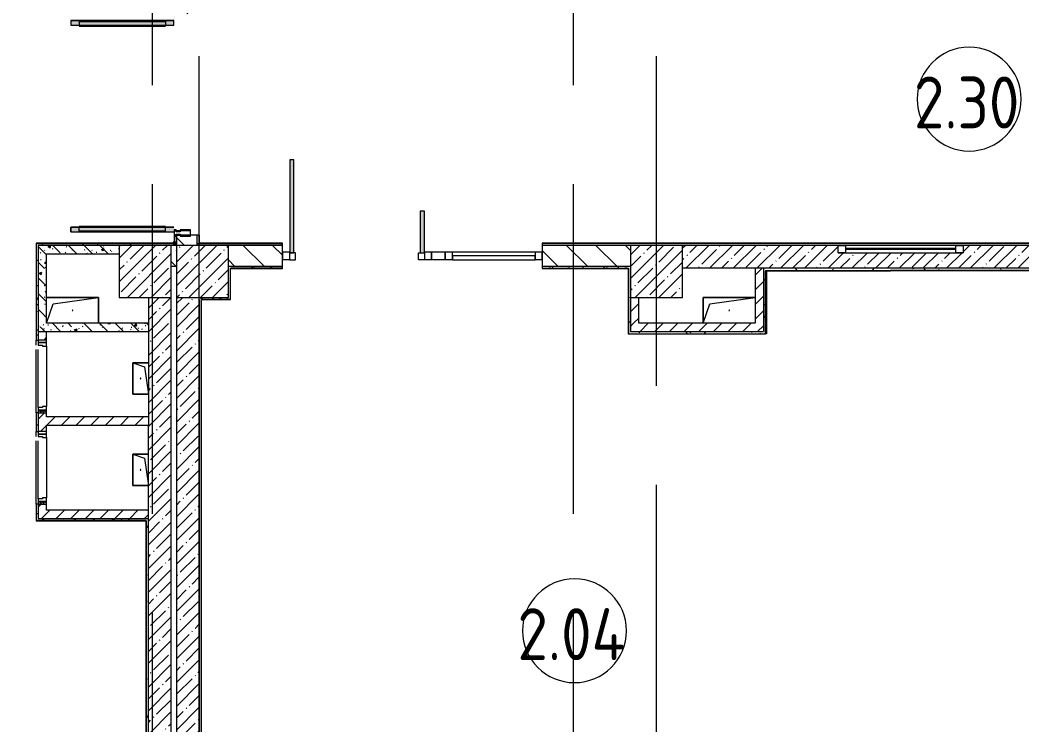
# Model space of a CAD drawing. Header units: millimetres. Extents: x -625 to 415037, y -3642 to 102118.
# Drawn here: x 185807 to 195449, y 77822 to 84610 of the extents above; entities that cross this region are included whole.
import ezdxf

# ---------------------------------------------------------------- set-up
doc = ezdxf.new("R2010")
doc.units = ezdxf.units.MM
doc.linetypes.add('Осевая', pattern=[6350, 1270, -952.5, 3175, -952.5])
for name, color, linetype, lineweight in [('A-AREA-IDEN', 7, 'Continuous', 9), ('A-DETL-GENF', 7, 'Continuous', 9), ('A-DOOR-FRAM-2', 7, 'Continuous', 5), ('A-GENM', 7, 'Continuous', 9), ('A-GLAZ', 7, 'Continuous', 9), ('A-GLAZ-1', 7, 'Continuous', 5), ('A-GLAZ-CURT', 7, 'Continuous', 9), ('A-GLAZ-CURT-2', 7, 'Continuous', 20), ('A-GLAZ-CWMG', 7, 'Continuous', 9), ('A-GLAZ-CWMG-1', 7, 'Continuous', 20), ('A-WALL', 7, 'Continuous', 5), ('I-WALL', 7, 'Continuous', 5), ('S-COLS', 7, 'Continuous', 9), ('S-COLS-1', 7, 'Continuous', 5), ('Оси', 7, 'Continuous', 9), ('Оси-2', 7, 'Осевая', 9)]:
    doc.layers.add(name, color=color, linetype=linetype, lineweight=lineweight)
doc.layers.add('A-AREA-PATT-2', color=7, linetype='Continuous', lineweight=5, true_color=0xcde0ef, transparency=1)
doc.layers.add('A-FLOR-PATT-1', color=7, linetype='Continuous', lineweight=9, true_color=0xeef6ff, transparency=0.5)
for name, color, linetype, lineweight, true_color in [('A-DOOR-1', 7, 'Continuous', 5, 0xc0c0c0), ('A-DOOR-FRAM-1', 7, 'Continuous', 5, 0xc0c0c0), ('A-WALL-1', 9, 'Continuous', 5, 0x808080), ('A-WALL-FNSH-1', 9, 'Continuous', 5, 0x808080)]:
    doc.layers.add(name, color=color, linetype=linetype, lineweight=lineweight, true_color=true_color)
doc.layers.get('A-DOOR-1').off()
doc.styles.add('GOST Common', font='', dxfattribs={"width": 0.9, "height": 500})
doc.styles.get('GOST Common').set_extended_font_data('GOST Common')
pattern_1 = [(45, (148772.12, 0), (-70.71068, 70.71068), [])]
pattern_2 = [(45, (148772.12, 0), (-114.04925, 114.04925), []), (45, (148886.17, 0), (-114.04925, 114.04925), [201.612, -40.322, 6.706, -33.617])]
pattern_3 = [(135, (148772.12, 0), (-141.4214, -141.4214), [])]
pattern_4 = [(135, (148772.12, 0), (-150.8683, -150.8683), [213.36, -35.56, 7.112, -35.56]), (135, (148772.12, 150.77), (-150.8683, -150.8683), []), (50, (148772.12, 0), (255.0577, -22.3145), [26.67, -293.37]), (355, (148772.12, 0), (-49.3404, 267.4791), [21.336, -234.696]), (100.451, (148793.38, -1.86), (205.7195, 245.1636), [22.666, -249.326]), (46.184, (148772.12, 71.12), (379.511, -58.86), [40.005, -440.055]), (96.636, (148803.75, 66.2), (332.3634, 346.399), [33.999, -373.989]), (351.184, (148772.12, 71.12), (332.367, 346.3953), [32.004, -352.044]), (21, (148807.68, 53.34), (212.2602, -143.1711), [26.67, -293.37]), (326, (148807.68, 53.34), (86.5224, 257.8632), [21.336, -234.696]), (71.451, (148825.37, 41.4), (298.784, 114.6901), [22.666, -249.326]), (37.5, (148772.12, 0), (4.32385, 118.3775), [6.706, -225.146, 6.706, -231.546, -235.585]), (37.5, (148772.12, 0), (4.32385, 118.3775), [-470.103, 6.706, -228.879]), (7.5, (148772.12, 0), (93.5476, 140.2533), [6.706, -129.134, 6.706, -219.812, -89.789]), (7.5, (148772.12, 0), (93.5476, 140.2533), [-362.356, 6.706, -83.083]), (327.5, (148692.82, 0), (189.82734, -8.02019), [6.706, -82.194, 6.706, -270.662, -368.046]), (327.5, (148692.82, 0), (189.82734, -8.02019), [-366.268, 6.706, -361.34]), (317.5, (148657.26, 0), (207.38114, 35.59764), [6.706, -108.864, 6.706, -177.495, -261.366]), (317.5, (148657.26, 0), (207.38114, 35.59764), [-299.771, 6.706, -254.66])]
pattern_5 = [(0, (148772.123, 0), (243.84, 60.96), [20.117, -162.763, 20.117, -162.763, -975.36]), (0, (148772.123, 0), (243.84, 60.96), [-365.76, 20.117, -345.643, 20.117, -162.763, -426.72]), (0, (148772.123, 0), (243.84, 60.96), [-914.4, 20.117, -101.803, 20.117, -284.683]), (120, (148863.563, 30.48), (-174.71291, 180.691634), [20.117, -162.763, 20.117, -162.763, -975.36]), (120, (148863.563, 30.48), (-174.71291, 180.691634), [-365.76, 20.117, -345.643, 20.117, -162.763, -426.72]), (120, (148863.563, 30.48), (-174.71291, 180.691634), [-914.4, 20.117, -101.803, 20.117, -284.683]), (240, (148894.043, 152.4), (-69.12709, -241.651634), [20.117, -162.763, 20.117, -162.763, -975.36]), (240, (148894.043, 152.4), (-69.12709, -241.651634), [-365.76, 20.117, -345.643, 20.117, -162.763, -426.72]), (240, (148894.043, 152.4), (-69.12709, -241.651634), [-914.4, 20.117, -101.803, 20.117, -284.683])]

# ---------------------------------------------------------------- blocks, each defined once
blk = doc.blocks.new('BSC_Колонна _Прямоугольная - 500х500-23286270-Объем проектирования 2 этажа')
at = {"layer": 'S-COLS-1'}
h = blk.add_hatch(dxfattribs=at)
h.set_pattern_fill('FP_4', color=256, style=0, pattern_type=2)
h.set_pattern_definition([(45, (-38790, -7650), (-114.04925, 114.04925), []), (45, (-38675.95, -7650), (-114.04925, 114.04925), [201.613, -40.323, 6.706, -33.617])])
h.paths.add_polyline_path([(-70.3, -250), (250, -250), (250, 250), (-250, 250), (-250, -250)])
for p, q in [((250, 250), (-250, 250)), ((-250, 250), (-250, -250)), ((250, -250), (250, 250)), ((-250, -250), (250, -250))]:
    blk.add_line(p, q, dxfattribs=at)
blk = doc.blocks.new('BSC_Колонна _Прямоугольная - 500х500-V279-Объем проектирования 2 этажа')
at = {"layer": 'S-COLS-1'}
h = blk.add_hatch(dxfattribs=at)
h.set_pattern_fill('FP_5', color=256, style=0, pattern_type=2)
h.set_pattern_definition([(45, (-43160, -7650), (-114.04925, 114.04925), []), (45, (-43045.95, -7650), (-114.04925, 114.04925), [201.613, -40.323, 6.706, -33.617])])
h.paths.add_polyline_path([(-250, -250), (250, -250), (250, 250), (-250, 250), (-250, 50)])
for p, q in [((250, 250), (-250, 250)), ((-250, 250), (-250, -250)), ((250, -250), (250, 250)), ((-250, -250), (250, -250))]:
    blk.add_line(p, q, dxfattribs=at)
blk = doc.blocks.new('BSC_Колонна _Прямоугольная - 500х500-V367-Объем проектирования 2 этажа')
at = {"layer": 'S-COLS-1'}
h = blk.add_hatch(dxfattribs=at)
h.set_pattern_fill('FP_113', color=256, style=0, pattern_type=2)
h.set_pattern_definition([(45, (-38240, -7650), (-114.04925, 114.04925), []), (45, (-38125.95, -7650), (-114.04925, 114.04925), [201.613, -40.323, 6.706, -33.617])])
h.paths.add_polyline_path([(250, -250), (250, 250), (-250, 250), (-250, -250), (177, -250)])
for p, q in [((250, 250), (-250, 250)), ((-250, 250), (-250, -250)), ((250, -250), (250, 250)), ((-250, -250), (250, -250))]:
    blk.add_line(p, q, dxfattribs=at)
blk = doc.blocks.new('110_Дверь_СКБ_1Ст - д-18 700x2100h_Технический шкаф ЭОМ и СС-21511926-Объем проектирования 2 этажа')
at = {"layer": 'A-DOOR-FRAM-2'}
h = blk.add_hatch(dxfattribs=at)
h.set_pattern_fill('FP_205', color=256, style=0, pattern_type=2)
h.set_pattern_definition([(45, (-171.384, 104.685), (-14.1421, 14.1421), []), (135, (-171.384, 104.685), (-14.1421, -14.1421), [])])
h.paths.add_polyline_path([(-337.5, 1.9), (-337.5, -40), (-312.5, -40), (-312.5, 40), (-337.5, 40)])
at = {"layer": 'A-DOOR-FRAM-1'}
for p, q in [((-312.5, 40), (-337.5, 40)), ((-337.5, 40), (-337.5, -40)), ((-287.5, 40), (-312.5, 40)), ((-312.5, 40), (-312.5, -40)), ((-312.5, -40), (-312.5, 40)), ((-287.5, 0), (-287.5, 40)), ((-287.5, 40), (272.5, 40)), ((312.5, 40), (312.5, 0)), ((337.5, 40), (312.5, 40)), ((337.5, -40), (337.5, 40)), ((362.5, 40), (337.5, 40)), ((337.5, 40), (337.5, -40)), ((362.5, -40), (362.5, 40)), ((-337.5, -40), (-312.5, -40)), ((-312.5, -40), (-277.5, -40)), ((-277.5, 0), (-287.5, 0)), ((-277.5, -40), (-277.5, 0)), ((302.5, -40), (-277.5, -40)), ((312.5, 0), (302.5, 0)), ((302.5, 0), (302.5, -40)), ((302.5, -40), (337.5, -40)), ((337.5, -40), (362.5, -40))]:
    blk.add_line(p, q, dxfattribs=at)
blk = doc.blocks.new('GM_Отверстие прямоугольное _в плите_ - Отверстие-V416-Объем проектирования 2 этажа')
at = {"layer": 'A-GENM'}
for p, q in [((-250, -125), (-250, 125)), ((-250, 125), (250, 125)), ((250, 125), (-250, 125)), ((-250, 125), (-250, -125)), ((-187.5, 62.5), (250, 125)), ((-250, -125), (-187.5, 62.5))]:
    blk.add_line(p, q, dxfattribs=at)
for start, end in [(360, 180), (180, 360)]:
    blk.add_arc((0, 0), 2.5, start, end, dxfattribs=at)
blk = doc.blocks.new('GM_Отверстие прямоугольное _в плите_ - Отверстие-V418-Объем проектирования 2 этажа')
at = {"layer": 'A-GENM'}
for p, q in [((-250, 125), (250, 125)), ((250, 125), (-250, 125)), ((-187.5, 62.5), (250, 125)), ((250, 125), (250, -125)), ((250, -125), (250, 125)), ((-250, -125), (-187.5, 62.5))]:
    blk.add_line(p, q, dxfattribs=at)
for start, end in [(360, 180), (180, 360)]:
    blk.add_arc((0, 0), 2.5, start, end, dxfattribs=at)
blk = doc.blocks.new('GM_Отверстие прямоугольное _в плите_ - Отверстие-21620300-Объем проектирования 2 этажа')
at = {"layer": 'A-GENM'}
for p, q in [((-150, -75), (-150, 75)), ((-150, 75), (-150, -75)), ((-150, -75), (-112.5, 37.5)), ((-112.5, 37.5), (150, 75)), ((150, 75), (150, -75)), ((150, -75), (150, 75)), ((150, -75), (-150, -75)), ((-150, -75), (150, -75))]:
    blk.add_line(p, q, dxfattribs=at)
for start, end in [(360, 180), (180, 360)]:
    blk.add_arc((0, 0), 2.5, start, end, dxfattribs=at)
blk = doc.blocks.new('120_Окно_СКБ_1Ст - 120_Окно_СКБ_1Ст 400х1200 EI30-24228621-Объем проектирования 2 этажа')
at = {"layer": 'A-GLAZ'}
for p, q in [((-600, 40), (-600, 110)), ((-600, 110), (-530, 110)), ((-530, 110), (-530, 40)), ((530, 40), (530, 110)), ((530, 110), (600, 110)), ((600, 110), (600, 40)), ((-530, 40), (-600, 40)), ((600, 40), (530, 40))]:
    blk.add_line(p, q, dxfattribs=at)
at = {"layer": 'A-GLAZ-1'}
for p, q in [((600, 110), (-600, 110)), ((-600, 40), (600, 40)), ((530, 80), (-530, 80)), ((530, 70), (-530, 70))]:
    blk.add_line(p, q, dxfattribs=at)
blk = doc.blocks.new('Прямоугольный импост - Импост структурный с накладкой - 160мм Темный-31239214-Объем проектирования 2 этажа')
at = {"layer": 'A-GLAZ-CWMG-1'}
for p, q in [((-50, 0), (-50, 17)), ((-50, 17), (0, 17)), ((-40, 0), (-50, 0)), ((-40, -40), (-40, 0)), ((0, 0), (-10, 0)), ((-10, 0), (-10, -40)), ((0, 17), (0, 0)), ((-50, -140), (-50, -40)), ((-50, -40), (-40, -40)), ((-10, -40), (0, -40)), ((0, -40), (0, -140)), ((0, -140), (-50, -140))]:
    blk.add_line(p, q, dxfattribs=at)
blk = doc.blocks.new('Дверь_Витражная_остекление_ - ДВН_ДАО_Главный вход_1800 в свету 5-32258809-Объем проектирования 2 этажа')
at = {"layer": 'A-DETL-GENF'}
for p, q in [((-947.5, -20), (-992.5, -20)), ((-992.5, -1012.5), (-992.5, -20)), ((-947.5, -20), (-992.5, -20)), ((-992.5, -20), (-992.5, -1012.5)), ((-947.5, -1012.5), (-947.5, -20)), ((-947.5, -1012.5), (-947.5, -20)), ((997.5, -1012.5), (997.5, -20)), ((997.5, -20), (997.5, -1012.5)), ((1042.5, -1012.5), (1042.5, -20)), ((1042.5, -1012.5), (1042.5, -20)), ((-992.5, -100), (-947.5, -100)), ((-982.5, -932.5), (-982.5, -100)), ((-938.5, -932.5), (-938.5, -100)), ((988.5, -932.5), (988.5, -100)), ((1042.5, -100), (997.5, -100)), ((1032.5, -932.5), (1032.5, -100)), ((-992.5, -932.5), (-947.5, -932.5)), ((1042.5, -932.5), (997.5, -932.5)), ((-992.5, -1012.5), (-947.5, -1012.5)), ((-992.5, -1012.5), (-947.5, -1012.5)), ((1042.5, -1012.5), (997.5, -1012.5)), ((997.5, -1012.5), (1042.5, -1012.5))]:
    blk.add_line(p, q, dxfattribs=at)
blk = doc.blocks.new('Прямоугольный импост - Импост структурный с накладкой - 160мм Темный-31915521-Объем проектирования 2 этажа')
at = {"layer": 'A-GLAZ-CWMG-1'}
for p, q in [((-25, 0), (-25, 17)), ((-25, 17), (25, 17)), ((-15, 0), (-25, 0)), ((-15, -40), (-15, 0)), ((25, 0), (15, 0)), ((15, 0), (15, -40)), ((25, 17), (25, 0)), ((-25, -140), (-25, -40)), ((-25, -40), (-15, -40)), ((15, -40), (25, -40)), ((25, -40), (25, -140)), ((25, -140), (-25, -140))]:
    blk.add_line(p, q, dxfattribs=at)
blk = doc.blocks.new('Прямоугольный импост - 50 x 70 мм-31700031-Объем проектирования 2 этажа')
at = {"layer": 'A-GLAZ-CWMG-1'}
for p, q in [((-70, 35), (0, 35)), ((-70, -35), (-70, 35)), ((0, 35), (0, -35)), ((0, -35), (-70, -35))]:
    blk.add_line(p, q, dxfattribs=at)
blk = doc.blocks.new('Дверь_Витражная_остекление_ - ДВН_ДАО_Главный вход_1200 в свету-31742133-Объем проектирования 2 этажа')
at = {"layer": 'A-DETL-GENF'}
for p, q in [((-607.5, 925), (-647.5, 925)), ((-647.5, 925), (-647.5, 35)), ((-607.5, 30), (-607.5, 925)), ((647.5, 430), (607.5, 430)), ((607.5, 430), (607.5, 30)), ((647.5, 35), (647.5, 430)), ((-647.5, 30), (-607.5, 30)), ((-592.5, 30), (-647.5, 30)), ((-592.5, -40), (-592.5, 30)), ((592.5, -40), (592.5, 30)), ((592.5, 30), (647.5, 30)), ((607.5, 30), (647.5, 30)), ((-647.5, -35), (-647.5, -40)), ((-647.5, -40), (-592.5, -40)), ((647.5, -40), (592.5, -40)), ((647.5, -35), (647.5, -40))]:
    blk.add_line(p, q, dxfattribs=at)
blk = doc.blocks.new('Системная панель - Стемалит - 40мм-32257327-Объем проектирования 2 этажа')
at = {"layer": 'A-GLAZ-CURT-2'}
for p, q in [((65, 35), (-65, 35)), ((-65, 35), (-65, -35)), ((65, -35), (65, 35)), ((-65, -35), (65, -35))]:
    blk.add_line(p, q, dxfattribs=at)
blk = doc.blocks.new('Прямоугольный импост - 50 x 70 мм-31687886-Объем проектирования 2 этажа')
at = {"layer": 'A-GLAZ-CWMG-1'}
for p, q in [((-35, 35), (35, 35)), ((-35, -35), (-35, 35)), ((35, 35), (35, -35)), ((35, -35), (-35, -35))]:
    blk.add_line(p, q, dxfattribs=at)
blk = doc.blocks.new('Прямоугольный импост - 50 x 70 мм-31701779-Объем проектирования 2 этажа')
at = {"layer": 'A-GLAZ-CWMG-1'}
for p, q in [((0, 35), (-70, 35)), ((-70, 35), (-70, -35)), ((0, -35), (0, 35)), ((-70, -35), (0, -35))]:
    blk.add_line(p, q, dxfattribs=at)
blk = doc.blocks.new('Системная панель - Стекло - 40мм-V497-Объем проектирования 2 этажа')
at = {"layer": 'A-GLAZ-CURT-2'}
for p, q in [((397.5, 0), (-397.5, 0)), ((-397.5, 0), (-397.5, -40)), ((397.5, -40), (397.5, 0)), ((-397.5, -40), (397.5, -40))]:
    blk.add_line(p, q, dxfattribs=at)
blk = doc.blocks.new('Прямоугольный импост - 50 x 70 мм-31702100-Объем проектирования 2 этажа')
at = {"layer": 'A-GLAZ-CWMG-1'}
for p, q in [((-35, 35), (35, 35)), ((-35, -35), (-35, 35)), ((35, 35), (35, -35)), ((35, -35), (-35, -35))]:
    blk.add_line(p, q, dxfattribs=at)
blk = doc.blocks.new('Прямоугольный импост - 50 x 70 мм-31720914-Объем проектирования 2 этажа')
at = {"layer": 'A-GLAZ-CWMG'}
blk.add_line((6460, 7920), (5665, 7920), dxfattribs=at)
blk = doc.blocks.new('Марка_Помещения - Номер-25198446-Объем проектирования 2 этажа')
at = {"layer": 'A-AREA-IDEN'}
for start, end in [(360, 180), (180, 360)]:
    blk.add_arc((0, 0), 2.5, start, end, dxfattribs=at)
blk = doc.blocks.new('2floor')
at = {"layer": 'A-AREA-PATT-2'}
h = blk.add_hatch(color=256, dxfattribs=at)
h.paths.add_polyline_path([(187288.1, 7920.5), (187291.6, 7921), (187289.5, 7931), (187281.6, 7931), (187281.6, 7920.5)])
h.paths.add_polyline_path([(169022.1, 7920.5), (169022.1, 8530.4), (168992.1, 8530.4), (168992.1, 7920.5), (169017.1, 7920.5)])
h.paths.add_polyline_path([(187291.1, 7990), (187291.6, 7991.2), (187291.6, 8080), (187288.1, 8080), (187288.1, 8030), (187291.1, 8030), (187291.1, 8000)])
h.paths.add_polyline_path([(187288.1, 10065), (187291.6, 10065), (187291.1, 10115), (187288.1, 10115)])
h.paths.add_polyline_path([(169022.1, 10275.4), (169022.1, 10880), (169002.6, 10878), (169002.6, 10275.4)])
h.paths.add_polyline_path([(187266.6, 10669), (187286.6, 10669), (187286.6, 10679.5), (187266.6, 10679.5)])
h.paths.add_polyline_path([(181432.1, 13740), (181472.1, 13740), (181470.2, 13759.5), (181422.1, 13759.5), (181422.1, 13740)])
h.paths.add_polyline_path([(180072.1, 13740), (180122.1, 13740), (180120.2, 13759.5), (180072.1, 13759.5)])
h.paths.add_polyline_path([(182422.1, 18870), (182422.1, 18920), (182402.6, 18918.1), (182402.6, 18870)])
h.paths.add_polyline_path([(182402.6, 20220), (182422.1, 20220), (182422.1, 20270), (182402.6, 20268.1), (182402.6, 20222)])
blk.add_hatch(color=256, dxfattribs=at).paths.add_polyline_path([(192991.1, 7049.5), (192991.1, 7652), (194183.1, 7652), (194183.1, 7656), (192987.1, 7655), (192987.1, 7049.5)])
at = {"layer": 'A-FLOR-PATT-1'}
h = blk.add_hatch(color=256, dxfattribs=at)
h.paths.add_polyline_path([(162402, 7900), (162442, 7900), (162442, 8730), (162402, 8730), (162402, 7903.7)])
h.paths.add_polyline_path([(173072.1, 7900), (173072.1, 8230), (173032.1, 8230), (173032.1, 7900)])
h.paths.add_polyline_path([(163662, 7900), (163702, 7900), (163702, 8230), (163662, 8230), (163662, 7920)])
h.paths.add_polyline_path([(171772.1, 7900), (171812.1, 7900), (171812.1, 8730), (171772.1, 8730), (171772.1, 7920)])
h.paths.add_polyline_path([(154167.1, 7915), (154167.1, 8315), (154127.1, 8315), (154127.1, 7915)])
h.paths.add_polyline_path([(152912.1, 7915), (152912.1, 8810), (152872.1, 8810), (152872.1, 7915), (152902.1, 7915)])
h.paths.add_polyline_path([(187288.1, 8030), (187288.1, 8075), (186295.6, 8075), (186295.6, 8030), (187286.6, 8030)])
h.paths.add_polyline_path([(168782.1, 8520.4), (168862.1, 8520.4), (168862.1, 8565.4), (168022.1, 8565.4), (168022.1, 8520.4), (168398, 8520.4)])
h.paths.add_polyline_path([(186895.7, 10020), (187288.1, 10020), (187288.1, 10065), (186295.6, 10065), (186295.6, 10020), (186762.1, 10020)])
h.paths.add_polyline_path([(168037.1, 10190.4), (168862.1, 10190.4), (168862.1, 10235.4), (168037.1, 10235.4)])
h.paths.add_polyline_path([(180167.1, 12960), (180167.1, 13780), (180122.1, 13780), (180122.1, 12960)])
h.paths.add_polyline_path([(181432.1, 13460), (181432.1, 13740), (181422.1, 13740), (181422.1, 13780), (181387.1, 13780), (181387.1, 13460), (181422.1, 13460)])
h.paths.add_polyline_path([(182804.8, 18920), (183202.1, 18920), (183202.1, 18965), (182382.1, 18965), (182382.1, 18920), (182422.1, 18920)])
h.paths.add_polyline_path([(182570.3, 20185), (182702.1, 20185), (182702.1, 20230), (182422.1, 20230), (182422.1, 20220), (182382.1, 20220), (182382.1, 20185), (182435.2, 20185)])
h = blk.add_hatch(color=256, dxfattribs=at)
h.paths.add_polyline_path([(198527.1, 7900), (198567.1, 7900), (198567.1, 8230), (198527.1, 8230)])
h.paths.add_polyline_path([(197307.4, 7900), (197312.1, 7900), (197312.1, 8725), (197272.1, 8725), (197272.1, 7900)])
h.paths.add_polyline_path([(189658.1, 7900), (189698.1, 7900), (189698.1, 8230), (189658.1, 8230), (189658.1, 7920)])
h.paths.add_polyline_path([(206273.1, 7900), (206313.1, 7900), (206313.1, 8725), (206273.1, 8725), (206273.1, 7920)])
h.paths.add_polyline_path([(188403.1, 7900), (188443.1, 7900), (188443.1, 8725), (188403.1, 8725), (188403.1, 8043.3)])
h.paths.add_polyline_path([(207568.1, 7900), (207568.1, 8230), (207528.1, 8230), (207528.1, 7900)])
h.paths.add_polyline_path([(223953.1, 9422.3), (224252.1, 9422.3), (224252.1, 9462.3), (223953.1, 9462.3)])
h.paths.add_polyline_path([(224191.5, 10682.3), (224252.1, 10682.3), (224252.1, 10722.3), (223453.1, 10722.3), (223453.1, 10682.3), (223522.1, 10682.3)])
h = blk.add_hatch(color=256, dxfattribs=at)
h.paths.add_polyline_path([(189698.1, 7830), (189698.1, 7900), (189658.1, 7900), (189658.1, 7830)])
h.paths.add_polyline_path([(188403.1, 7830), (188443.1, 7830), (188443.1, 7900), (188403.1, 7900), (188403.1, 7835)])
at = {"layer": 'I-WALL'}
h = blk.add_hatch(dxfattribs=at)
h.set_pattern_fill('FP_191', color=256, style=0, pattern_type=2)
h.set_pattern_definition(pattern_5)
h.paths.add_polyline_path([(187312.1, 7920), (187312.1, 8000), (187292.1, 8000), (187292.1, 7921), (187308.2, 7920.2)])
h.paths.add_polyline_path([(187292.1, 10130), (187312.1, 10130), (187312.1, 10680), (187292.1, 10680), (187292.1, 10230)])
h = blk.add_hatch(dxfattribs=at)
h.set_pattern_fill('FP_23', color=256, style=0, pattern_type=2)
h.set_pattern_definition(pattern_3)
h.paths.add_polyline_path([(187491.8, 7900), (187512.1, 7900), (187512.1, 8000), (187312.1, 8000), (187312.1, 7900)])
h.paths.add_polyline_path([(187312.1, 10130), (187512.1, 10130), (187512.1, 10230), (187312.1, 10230)])
h = blk.add_hatch(dxfattribs=at)
h.set_pattern_fill('FP_191', color=256, style=0, pattern_type=2)
h.set_pattern_definition(pattern_5)
h.paths.add_polyline_path([(186782.8, 7900), (187312.1, 7900), (187312.1, 7920), (185962.1, 7920), (185962.1, 7900), (186762.1, 7900)])
h = blk.add_hatch(dxfattribs=at)
h.set_pattern_fill('FP_191', color=256, style=0, pattern_type=2)
h.set_pattern_definition(pattern_5)
h.paths.add_polyline_path([(223516.4, 7900), (223522.1, 7900), (223501.1, 7920), (222477.1, 7920), (222477.1, 7908), (222532.1, 7908), (222532.1, 7900), (223502.1, 7900)])
h.paths.add_polyline_path([(221022.1, 7900), (221023.1, 7908), (221077.1, 7908), (221077.1, 7920), (220507.1, 7920), (220507.1, 7908), (220537.1, 7908), (220537.1, 7900), (220872.1, 7900)])
h.paths.add_polyline_path([(219092.1, 7900), (219377.1, 7900), (219377.1, 7908), (219407.1, 7908), (219407.1, 7920), (218132.6, 7920), (218132.6, 7908), (218162.6, 7908), (218162.6, 7900), (218989.4, 7900)])
h.paths.add_polyline_path([(214402.1, 7900), (214697.1, 7900.9), (214697.1, 7908), (214727.1, 7908), (214727.1, 7920), (208703.1, 7920), (208703.1, 7900), (214182.1, 7900)])
h.paths.add_polyline_path([(216098.5, 7900), (217002.6, 7900), (217002.6, 7908), (217032.6, 7908), (217032.6, 7920), (215827.1, 7920), (215827.1, 7908), (215857.1, 7908), (215857.1, 7900), (215990.9, 7900)])
h.paths.add_polyline_path([(206203.1, 7900), (206203.1, 7920), (199702.1, 7920), (199702.1, 7900), (205980.2, 7900)])
h.paths.add_polyline_path([(196682.1, 7900), (197202.1, 7900), (197202.1, 7920), (190833.1, 7920), (190833.1, 7900), (196182.1, 7900)])
h.paths.add_polyline_path([(187532.1, 7900), (188333.1, 7900), (188333.1, 7920), (187532.1, 7919), (187512.6, 7900)])
h.paths.add_polyline_path([(187512.1, 7900), (187522.1, 7910), (187512.1, 7920), (187512.1, 7914.3)])
h = blk.add_hatch(dxfattribs=at)
h.set_pattern_fill('FP_191', color=256, style=0, pattern_type=2)
h.set_pattern_definition(pattern_5)
h.paths.add_polyline_path([(185967, 5250), (185982.1, 5250), (185982.1, 5409), (185962.1, 5409), (185962.1, 5250), (185964.5, 5250)])
h.paths.add_polyline_path([(185982.1, 6109), (185982.1, 6289), (185962.1, 6289), (185962.1, 6109)])
h.paths.add_polyline_path([(185962.9, 6989), (185982.1, 6989), (185982.1, 7900), (185962.1, 7900), (185962.1, 6989)])
h = blk.add_hatch(dxfattribs=at)
h.set_pattern_fill('FP_41', color=256, style=0, pattern_type=2)
h.set_pattern_definition(pattern_4)
h.paths.add_polyline_path([(185982.1, 7150), (186062.1, 7150), (186062.1, 7900), (185982.1, 7900), (185982.1, 7400)])
h = blk.add_hatch(dxfattribs=at)
h.set_pattern_fill('FP_41', color=256, style=0, pattern_type=2)
h.set_pattern_definition(pattern_4)
h.paths.add_polyline_path([(186762.1, 7820), (186762.1, 7900), (186062.1, 7900), (186062.1, 7820)])
h = blk.add_hatch(dxfattribs=at)
h.set_pattern_fill('FP_23', color=256, style=0, pattern_type=2)
h.set_pattern_definition(pattern_3)
h.paths.add_polyline_path([(187822.1, 7700), (188333.1, 7700), (188333.1, 7900), (187812.1, 7900), (187812.1, 7700)])
h.paths.add_polyline_path([(187262.1, 7700), (187312.1, 7700), (187312.1, 7900), (187262.1, 7900), (187262.1, 7773.2)])
h.paths.add_polyline_path([(191682.1, 7700), (191682.1, 7900), (190833.1, 7900), (190833.1, 7700), (191525.5, 7700)])
h = blk.add_hatch(dxfattribs=at)
h.set_pattern_fill('FP_1', color=256, style=0, pattern_type=2)
h.set_pattern_definition(pattern_2)
h.paths.add_polyline_path([(196160.7, 7680), (196182.1, 7680), (196182.1, 7900), (194882.1, 7900), (194882.1, 7830), (193682.1, 7830), (193682.1, 7900), (192182.1, 7900), (192182.1, 7680), (195861.9, 7680)])
h = blk.add_hatch(dxfattribs=at)
h.set_pattern_fill('FP_191', color=256, style=0, pattern_type=2)
h.set_pattern_definition(pattern_5)
h.paths.add_polyline_path([(191661.1, 7680), (191682.1, 7700), (190833.1, 7700), (190833.1, 7680), (191525.5, 7680)])
h.paths.add_polyline_path([(191678.1, 7680), (191682.1, 7680), (191682.1, 7700), (191662.1, 7680)])
h.paths.add_polyline_path([(187812.1, 7700), (187833.1, 7680), (188333.1, 7680), (188333.1, 7700), (187822.1, 7700)])
h.paths.add_polyline_path([(187832.1, 7680), (187812.1, 7700), (187812.1, 7680), (187822.1, 7680)])
h = blk.add_hatch(dxfattribs=at)
h.set_pattern_fill('FP_191', color=256, style=0, pattern_type=2)
h.set_pattern_definition(pattern_5)
h.paths.add_polyline_path([(187812.9, 7380), (187832.1, 7380), (187832.1, 7680), (187812.1, 7680), (187812.1, 7380)])
h = blk.add_hatch(dxfattribs=at)
h.set_pattern_fill('FP_191', color=256, style=0, pattern_type=2)
h.set_pattern_definition(pattern_5)
h.paths.add_polyline_path([(191662.1, 7070), (191682.1, 7070), (191682.1, 7680), (191662.1, 7679), (191662.1, 7070.3)])
h = blk.add_hatch(dxfattribs=at)
h.set_pattern_fill('FP_22', color=256, style=0, pattern_type=2)
h.set_pattern_definition(pattern_1)
h.paths.add_polyline_path([(192882.1, 7070), (192962.1, 7070), (192962.1, 7680), (192882.1, 7680), (192882.1, 7150)])
h = blk.add_hatch(dxfattribs=at)
h.set_pattern_fill('FP_191', color=256, style=0, pattern_type=2)
h.set_pattern_definition(pattern_5)
h.paths.add_polyline_path([(192962.1, 7660), (195531.1, 7660), (195532.1, 7680), (192962.1, 7680)])
h = blk.add_hatch(dxfattribs=at)
h.set_pattern_fill('FP_191', color=256, style=0, pattern_type=2)
h.set_pattern_definition(pattern_5)
h.paths.add_polyline_path([(192982.1, 7050), (192982.1, 7660), (192962.1, 7660), (192962.1, 7050), (192971, 7050)])
h = blk.add_hatch(dxfattribs=at)
h.set_pattern_fill('FP_1', color=256, style=0, pattern_type=2)
h.set_pattern_definition(pattern_2)
h.paths.add_polyline_path([(187042.1, 400), (187262.1, 400), (187262.1, 7400), (187042.1, 7400), (187042.1, 400.1)])
h = blk.add_hatch(dxfattribs=at)
h.set_pattern_fill('FP_1', color=256, style=0, pattern_type=2)
h.set_pattern_definition(pattern_2)
h.paths.add_polyline_path([(187492.7, 410), (187532.1, 410), (187532.1, 7400), (187312.1, 7400), (187312.1, 410), (187491.8, 410)])
h = blk.add_hatch(dxfattribs=at)
h.set_pattern_fill('FP_191', color=256, style=0, pattern_type=2)
h.set_pattern_definition(pattern_5)
h.paths.add_polyline_path([(187811.3, 7380), (187812.1, 7380), (187812.1, 7400), (187532.1, 7400), (187553.1, 7380), (187810.6, 7380)])
h.paths.add_polyline_path([(187532.1, 7380), (187552.1, 7380), (187532.1, 7400)])
h = blk.add_hatch(dxfattribs=at)
h.set_pattern_fill('FP_191', color=256, style=0, pattern_type=2)
h.set_pattern_definition(pattern_5)
h.paths.add_polyline_path([(187532.1, 800), (187552.1, 800), (187552.1, 7379), (187532.1, 7380), (187532.1, 1619.8)])
h = blk.add_hatch(dxfattribs=at)
h.set_pattern_fill('FP_22', color=256, style=0, pattern_type=2)
h.set_pattern_definition(pattern_1)
h.paths.add_polyline_path([(191762.1, 7150), (191762.1, 7400), (191682.1, 7400), (191682.1, 7150)])
h = blk.add_hatch(dxfattribs=at)
h.set_pattern_fill('FP_41', color=256, style=0, pattern_type=2)
h.set_pattern_definition(pattern_4)
h.paths.add_polyline_path([(186562.1, 7070), (187042.1, 7070), (187042.1, 7150), (185982.1, 7150), (185982.1, 7070), (186062.1, 7070)])
h = blk.add_hatch(dxfattribs=at)
h.set_pattern_fill('FP_22', color=256, style=0, pattern_type=2)
h.set_pattern_definition(pattern_1)
h.paths.add_polyline_path([(192482.1, 7070), (192882.1, 7070), (192882.1, 7150), (191682.1, 7150), (191682.1, 7070), (192382.1, 7070)])
h = blk.add_hatch(dxfattribs=at)
h.set_pattern_fill('FP_22', color=256, style=0, pattern_type=2)
h.set_pattern_definition(pattern_1)
h.paths.add_polyline_path([(185982.1, 5270), (186062.1, 5270), (186062.1, 5409), (185982.1, 5409)])
h.paths.add_polyline_path([(185982.1, 6109), (186062.1, 6109), (186062.1, 6289), (185982.1, 6289), (185982.1, 6170)])
h.paths.add_polyline_path([(186062.1, 6989), (186062.1, 7070), (185982.1, 7070), (185982.1, 6989)])
h = blk.add_hatch(dxfattribs=at)
h.set_pattern_fill('FP_191', color=256, style=0, pattern_type=2)
h.set_pattern_definition(pattern_5)
h.paths.add_polyline_path([(192960.7, 7050), (192962.1, 7050), (192962.1, 7070), (191662.1, 7070), (191662.1, 7050), (192882.1, 7050)])
h = blk.add_hatch(dxfattribs=at)
h.set_pattern_fill('FP_22', color=256, style=0, pattern_type=2)
h.set_pattern_definition(pattern_1)
h.paths.add_polyline_path([(187042.1, 6170), (187042.1, 6250), (186062.1, 6250), (186062.1, 6170), (187026.8, 6170)])
h = blk.add_hatch(dxfattribs=at)
h.set_pattern_fill('FP_22', color=256, style=0, pattern_type=2)
h.set_pattern_definition(pattern_1)
h.paths.add_polyline_path([(186062.1, 5270), (187042.1, 5270), (187042.1, 5350), (186062.1, 5350)])
h = blk.add_hatch(dxfattribs=at)
h.set_pattern_fill('FP_191', color=256, style=0, pattern_type=2)
h.set_pattern_definition(pattern_5)
h.paths.add_polyline_path([(187042.1, 5270), (185982.1, 5270), (185982.1, 5250), (187022.1, 5251), (187032.6, 5260.9)])
h.paths.add_polyline_path([(187040.1, 5250), (187042.1, 5250), (187042.1, 5270), (187022.1, 5250), (187031.4, 5250)])
h = blk.add_hatch(dxfattribs=at)
h.set_pattern_fill('FP_191', color=256, style=0, pattern_type=2)
h.set_pattern_definition(pattern_5)
h.paths.add_polyline_path([(187042.1, 400), (187041, 5250), (187022.1, 5250), (187022.1, 421), (187041.9, 400.2)])
h.paths.add_polyline_path([(187033.9, 400), (187041.9, 400.3), (187022.1, 420), (187022.1, 400)])
at = {"layer": 'A-WALL'}
for p, q in [((187292.1, 7900), (187292.1, 8000)), ((187312.1, 8000), (187312.1, 7900)), ((187312.1, 7900), (187312.1, 8000)), ((187512.1, 7900), (187512.1, 8000)), ((187512.1, 7920), (188333.1, 7920)), ((197202.1, 7920), (190833.1, 7920)), ((187312.1, 7900), (187262.1, 7900)), ((188333.1, 7900), (187812.1, 7900)), ((187812.1, 7700), (188333.1, 7700)), ((187832.1, 7380), (187832.1, 7680)), ((188333.1, 7680), (187832.1, 7680)), ((187833.1, 7680), (187833.1, 7679)), ((190833.1, 7700), (191682.1, 7700)), ((190833.1, 7680), (191662.1, 7680)), ((196182.1, 7680), (192182.1, 7680)), ((192962.1, 7680), (192962.1, 7070)), ((195532.1, 7660), (194183.1, 7660)), ((187532.1, 787.5), (187532.1, 7400)), ((187532.1, 7380), (187532.1, 800)), ((187812.1, 7380), (187552.1, 7380)), ((187552.1, 780), (187552.1, 7379)), ((185982.1, 6289), (185982.1, 6109)), ((187042.1, 400), (187042.1, 6170)), ((185982.1, 5409), (185982.1, 5270))]:
    blk.add_line(p, q, dxfattribs=at)
at = {"layer": 'A-WALL-1'}
for p, q in [((185962.1, 7920), (185962.1, 6989)), ((187532.1, 8000), (187292.1, 8000)), ((187312.1, 7920), (187292.1, 7920)), ((187532.1, 7900), (187532.1, 7920)), ((188333.1, 7680), (188333.1, 7920)), ((190833.1, 7920), (190833.1, 7680)), ((186762.1, 7900), (185982.1, 7900)), ((185982.1, 7900), (185982.1, 6989)), ((186062.1, 7820), (186762.1, 7820)), ((186062.1, 7150), (186062.1, 7820)), ((191682.1, 7900), (190833.1, 7900)), ((193682.1, 7900), (192182.1, 7900)), ((196182.1, 7900), (194882.1, 7900)), ((187262.1, 7700), (187312.1, 7700)), ((191662.1, 7680), (191662.1, 7050)), ((192882.1, 7680), (192882.1, 7150)), ((192982.1, 7050), (192982.1, 7652)), ((187042.1, 7400), (187042.1, 6170)), ((187262.1, 400), (187262.1, 7400)), ((187312.1, 7400), (187312.1, 410)), ((191682.1, 7400), (191682.1, 7070)), ((191762.1, 7150), (191762.1, 7400)), ((187042.1, 7150), (186062.1, 7150)), ((192882.1, 7150), (191762.1, 7150)), ((185982.1, 7070), (187042.1, 7070)), ((186062.1, 6989), (186062.1, 7070)), ((191662.1, 7050), (192982.1, 7050)), ((191682.1, 7070), (192962.1, 7070)), ((185962.1, 6989), (185982.1, 6989)), ((185962.1, 6289), (185962.1, 6109)), ((185982.1, 6289), (185962.1, 6289)), ((186062.1, 6250), (186062.1, 6289)), ((187042.1, 6250), (186062.1, 6250)), ((185962.1, 6109), (185982.1, 6109)), ((186062.1, 6109), (186062.1, 6170)), ((186062.1, 6170), (187042.1, 6170)), ((185962.1, 5409), (185962.1, 5250)), ((185982.1, 5409), (185962.1, 5409)), ((186062.1, 5350), (186062.1, 5409)), ((187042.1, 5350), (186062.1, 5350)), ((185982.1, 5270), (187042.1, 5270)), ((187021.1, 5250), (187022.1, 5250))]:
    blk.add_line(p, q, dxfattribs=at)
at = {"layer": 'A-WALL-FNSH-1'}
for p, q in [((185961.1, 7921), (185961.1, 6989)), ((187291.1, 7921), (185961.1, 7921)), ((185962.1, 7920), (187292.1, 7920)), ((187301.6, 7931), (187281.6, 7931)), ((187281.6, 7931), (187281.6, 7911)), ((187281.6, 7911), (187301.6, 7911)), ((187292.1, 8000), (187291.1, 8000)), ((187291.1, 8000), (187291.1, 7921)), ((187301.6, 7911), (187301.6, 7931)), ((187532.1, 8000), (187532.1, 7920)), ((187533.1, 8000), (187532.1, 8000)), ((187533.1, 7921), (187533.1, 8000)), ((188333.1, 7921), (187533.1, 7921)), ((188333.1, 7920), (188333.1, 7921)), ((197202.1, 7921), (190833.1, 7921)), ((190833.1, 7921), (190833.1, 7920)), ((187833.1, 7379), (187833.1, 7679)), ((187833.1, 7679), (188333.1, 7679)), ((188333.1, 7679), (188333.1, 7680)), ((190833.1, 7680), (190833.1, 7679)), ((190833.1, 7679), (191662.1, 7679)), ((191661.1, 7680), (191661.1, 7049)), ((194183.1, 7659), (195531.1, 7659)), ((187552.1, 7380), (187552.1, 7379)), ((187552.1, 7379), (187833.1, 7379)), ((187553.1, 801), (187553.1, 7380)), ((187832.1, 7380), (187812.1, 7380)), ((191661.1, 7049), (192982.1, 7049)), ((192982.1, 7049), (192982.1, 7050)), ((185961.1, 6989), (185962.1, 6989)), ((185962.1, 6289), (185961.1, 6289)), ((185961.1, 6289), (185961.1, 6109)), ((185961.1, 6109), (185962.1, 6109)), ((185962.1, 5409), (185961.1, 5409)), ((185961.1, 5409), (185961.1, 5249)), ((185961.1, 5249), (187021.1, 5249)), ((187021.1, 5250), (185962.1, 5250)), ((187021.1, 5249), (187021.1, 421)), ((187022.1, 421), (187022.1, 5250))]:
    blk.add_line(p, q, dxfattribs=at)
at = {"layer": 'I-WALL'}
for p, q in [((192982.1, 7660), (194183.1, 7660)), ((192982.1, 7660), (192982.1, 7652)), ((192983.1, 7652), (192982.1, 7652)), ((192983.1, 7049.5), (192983.1, 7652)), ((192991.1, 7652), (192991.1, 7049.5)), ((194183.1, 7652), (192991.1, 7652)), ((194183.1, 7652), (194183.1, 7659)), ((192991.1, 7049.5), (192983.1, 7049.5)), ((185961.1, 6939), (185961.1, 6989)), ((185962.1, 6939), (185962.1, 6989)), ((185961.1, 6289), (185961.1, 6899)), ((185962.1, 6289), (185962.1, 6899)), ((185961.1, 6059), (185961.1, 6109)), ((185962.1, 6059), (185962.1, 6109)), ((185961.1, 5409), (185961.1, 6019)), ((185962.1, 5409), (185962.1, 6019))]:
    blk.add_line(p, q, dxfattribs=at)
at = {"layer": 'Оси'}
for p, q in [((187532.1, -674.7), (187532.1, 4325.3)), ((191932.1, -674.7), (191932.1, 4325.3))]:
    blk.add_line(p, q, dxfattribs=at)
at = {"layer": 'Оси-2'}
for p, q in [((191132.1, 3093.7), (191132.1, 22398.1)), ((191932.1, 4325.3), (191932.1, 22398.1)), ((187082.1, 3093.7), (187082.1, 18777.7)), ((187532.1, 4325.3), (187532.1, 10200))]:
    blk.add_line(p, q, dxfattribs=at)
at = {"layer": 'A-AREA-IDEN', "xscale": 199.9999999999999, "yscale": 199.9999999999999, "zscale": 199.9999999999999}
for p in [(194940.9, 9309.4), (191143.4, 4189.6)]:
    blk.add_blockref('Марка_Помещения - Номер-25198446-Объем проектирования 2 этажа', p, dxfattribs=at)
at = {"layer": 'A-DOOR-1'}
for name, p, rotation in [('Дверь_Витражная_остекление_ - ДВН_ДАО_Главный вход_1800 в свету 5-32258809-Объем проектирования 2 этажа', (187308.1, 9072.5), 269.9999999999999), ('110_Дверь_СКБ_1Ст - д-18 700x2100h_Технический шкаф ЭОМ и СС-21511926-Объем проектирования 2 этажа', (186022.1, 6626.5), 89.99999999999991), ('110_Дверь_СКБ_1Ст - д-18 700x2100h_Технический шкаф ЭОМ и СС-21511926-Объем проектирования 2 этажа', (186022.1, 5746.5), 89.99999999999991)]:
    blk.add_blockref(name, p, dxfattribs=dict(at, rotation=rotation))
blk.add_blockref('Дверь_Витражная_остекление_ - ДВН_ДАО_Главный вход_1200 в свету-31742133-Объем проектирования 2 этажа', (189050.6, 7800), dxfattribs=at)
at = {"layer": 'A-GENM'}
for name, p in [('GM_Отверстие прямоугольное _в плите_ - Отверстие-V418-Объем проектирования 2 этажа', (186312.1, 7275)), ('GM_Отверстие прямоугольное _в плите_ - Отверстие-V416-Объем проектирования 2 этажа', (192632.1, 7275))]:
    blk.add_blockref(name, p, dxfattribs=at)
at = {"layer": 'A-GENM', "rotation": 270.0000000000002}
for p in [(186967.1, 6619.1), (186967.1, 5739.1)]:
    blk.add_blockref('GM_Отверстие прямоугольное _в плите_ - Отверстие-21620300-Объем проектирования 2 этажа', p, dxfattribs=at)
at = {"layer": 'A-GLAZ', "color": 3}
blk.add_blockref('120_Окно_СКБ_1Ст - 120_Окно_СКБ_1Ст 400х1200 EI30-24228621-Объем проектирования 2 этажа', (194282.1, 7790), dxfattribs=at)
at = {"layer": 'A-GLAZ-CURT'}
for name, p in [('Системная панель - Стемалит - 40мм-32257327-Объем проектирования 2 этажа', (189833.1, 7800)), ('Системная панель - Стекло - 40мм-V497-Объем проектирования 2 этажа', (190365.6, 7800))]:
    blk.add_blockref(name, p, dxfattribs=at)
at = {"layer": 'A-GLAZ-CWMG', "extrusion": (0, 0, -1)}
for name, p, rotation in [('Прямоугольный импост - Импост структурный с накладкой - 160мм Темный-31239214-Объем проектирования 2 этажа', (-187308.1, 8000), 270.0000000000001), ('Прямоугольный импост - Импост структурный с накладкой - 160мм Темный-31915521-Объем проектирования 2 этажа', (-187308.1, 8015), 270.0000000000001), ('Прямоугольный импост - 50 x 70 мм-31687886-Объем проектирования 2 этажа', (-189733.1, 7800), 180), ('Прямоугольный импост - 50 x 70 мм-31702100-Объем проектирования 2 этажа', (-189933.1, 7800), 180), ('Прямоугольный импост - 50 x 70 мм-31700031-Объем проектирования 2 этажа', (-190833.1, 7800), 180)]:
    blk.add_blockref(name, p, dxfattribs=dict(at, rotation=rotation))
at = {"layer": 'A-GLAZ-CWMG', "rotation": 180}
blk.add_blockref('Прямоугольный импост - 50 x 70 мм-31701779-Объем проектирования 2 этажа', (188333.1, 7800), dxfattribs=at)
at = {"layer": 'A-GLAZ-CWMG'}
blk.add_blockref('Прямоугольный импост - 50 x 70 мм-31720914-Объем проектирования 2 этажа', (184303.1, -85), dxfattribs=at)
at = {"layer": 'S-COLS'}
for name, p in [('BSC_Колонна _Прямоугольная - 500х500-V367-Объем проектирования 2 этажа', (187012.1, 7650)), ('BSC_Колонна _Прямоугольная - 500х500-23286270-Объем проектирования 2 этажа', (187562.1, 7650)), ('BSC_Колонна _Прямоугольная - 500х500-V279-Объем проектирования 2 этажа', (191932.1, 7650))]:
    blk.add_blockref(name, p, dxfattribs=at)
at = {"layer": 'A-AREA-IDEN', "char_height": 500, "attachment_point": 1, "style": 'GOST Common'}
for s, insert, width in [('2.30', (194409.4, 9526.5), 1327.594), ('2.04', (190594, 4406.7), 1370.886)]:
    blk.add_mtext(s, dxfattribs=dict(at, insert=insert, width=width))

msp = doc.modelspace()

# ---------------------------------------------------------------- block references
msp.add_blockref('2floor', (0, 74539.4))

doc.saveas('drawing.dxf')
